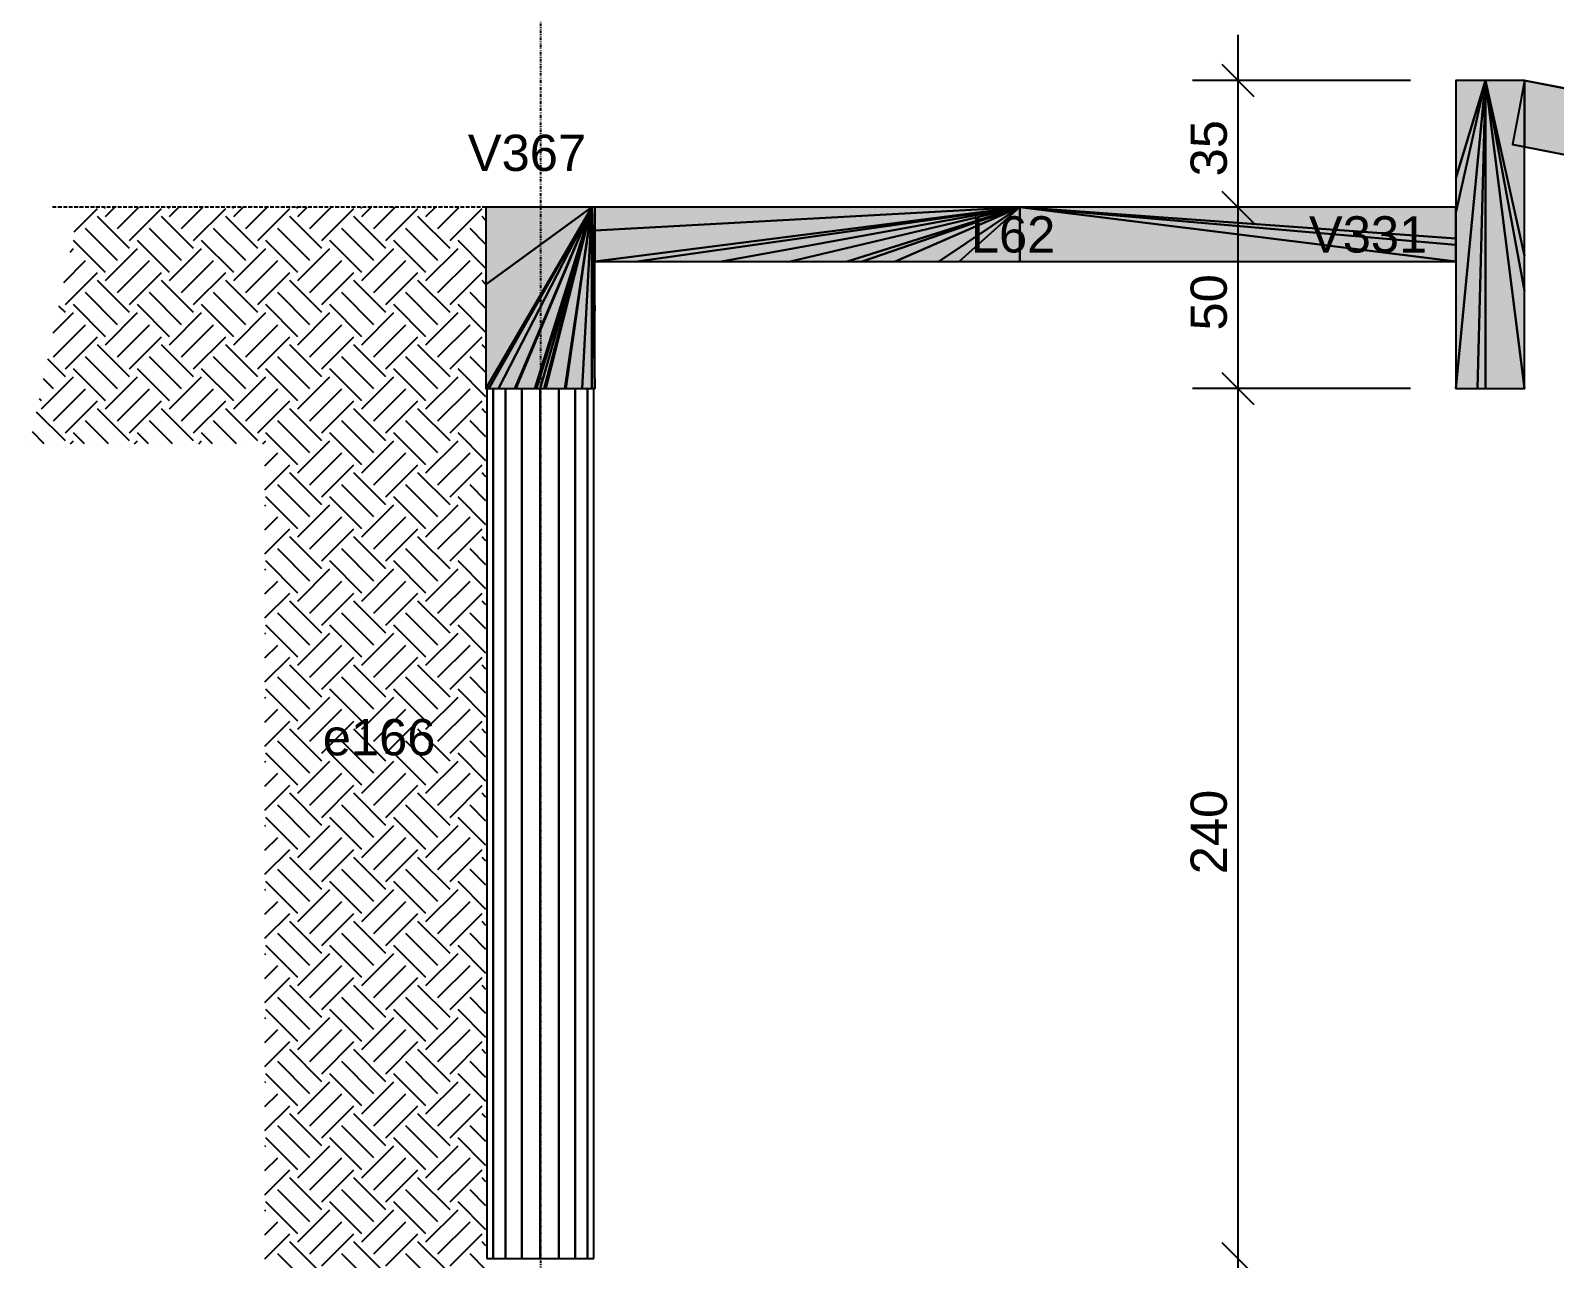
# Model space of a CAD drawing. Extents: x 37185 to 43130, y -8131 to -3926.
# Drawn here: x 40181.2 to 40461.5, y -4668.9 to -4443 of the extents above; entities that cross this region are included whole.
import ezdxf

# ---------------------------------------------------------------- set-up
doc = ezdxf.new("R2010")
doc.units = 0
doc.header["$MEASUREMENT"] = 0
doc.linetypes.add('ESTILO_TQS_0001', pattern=[1, 0.7, -0.3])
doc.linetypes.add('ESTILO_TQS_0004', pattern=[1.12, 0.5, -0.2, 0.01, -0.2, 0.01, -0.2])
for name, color, linetype in [('36', 253, 'CONTINUOUS'), ('47', 15, 'CONTINUOUS'), ('48', 4, 'CONTINUOUS'), ('52', 3, 'CONTINUOUS'), ('68', 4, 'CONTINUOUS'), ('70', 160, 'CONTINUOUS'), ('74', 2, 'CONTINUOUS'), ('75', 9, 'CONTINUOUS'), ('96', 252, 'CONTINUOUS')]:
    doc.layers.add(name, color=color, linetype=linetype)
doc.styles.add('TQS_ARIAL', font='arial.ttf')

msp = doc.modelspace()

# ---------------------------------------------------------------- linework, layer by layer
at = {"layer": '36', "linetype": 'Continuous'}
for p, q in [((41562.65, -4668.87), (40455.98, -4452.21)), ((41560.34, -4680.65), (40453.68, -4463.98))]:
    msp.add_line(p, q, dxfattribs=at)
at = {"layer": '47', "linetype": 'Continuous'}
for p, q in [((40189.29, -4480.05), (40193.56, -4475.78)), ((40199.45, -4483.15), (40193.56, -4477.26)), ((40195.03, -4475.78), (40194.79, -4475.54)), ((40195.03, -4477.26), (40196.75, -4475.54)), ((40197.24, -4479.47), (40201.17, -4475.54)), ((40199.45, -4481.68), (40205.34, -4475.78)), ((40211.24, -4483.15), (40205.34, -4477.26)), ((40206.82, -4475.78), (40206.57, -4475.54)), ((40206.82, -4477.26), (40208.54, -4475.54)), ((40209.03, -4479.47), (40212.95, -4475.54)), ((40211.24, -4481.68), (40217.13, -4475.78)), ((40223.02, -4483.15), (40217.13, -4477.26)), ((40218.6, -4475.78), (40218.36, -4475.54)), ((40218.6, -4477.26), (40220.32, -4475.54)), ((40220.81, -4479.47), (40224.74, -4475.54)), ((40223.02, -4481.68), (40228.91, -4475.78)), ((40234.81, -4483.15), (40228.91, -4477.26)), ((40230.39, -4475.78), (40230.14, -4475.54)), ((40230.39, -4477.26), (40232.11, -4475.54)), ((40232.6, -4479.47), (40236.52, -4475.54)), ((40234.81, -4481.68), (40240.7, -4475.78)), ((40246.59, -4483.15), (40240.7, -4477.26)), ((40242.17, -4475.78), (40241.93, -4475.54)), ((40242.17, -4477.26), (40243.89, -4475.54)), ((40244.38, -4479.47), (40248.31, -4475.54)), ((40246.59, -4481.68), (40252.48, -4475.78)), ((40258.38, -4483.15), (40252.48, -4477.26)), ((40253.96, -4475.78), (40253.71, -4475.54)), ((40253.96, -4477.26), (40255.68, -4475.54)), ((40256.17, -4479.47), (40260.09, -4475.54)), ((40258.38, -4481.68), (40264.27, -4475.78)), ((40264.98, -4477.97), (40264.27, -4477.26)), ((40197.24, -4485.36), (40191.35, -4479.47)), ((40209.03, -4485.36), (40203.13, -4479.47)), ((40220.81, -4485.36), (40214.92, -4479.47)), ((40232.6, -4485.36), (40226.7, -4479.47)), ((40244.38, -4485.36), (40238.49, -4479.47)), ((40256.17, -4485.36), (40250.27, -4479.47)), ((40264.98, -4482.39), (40262.06, -4479.47)), ((40188.51, -4483.78), (40189.14, -4483.15)), ((40195.03, -4487.57), (40189.14, -4481.68)), ((40195.03, -4489.04), (40200.92, -4483.15)), ((40206.82, -4487.57), (40200.92, -4481.68)), ((40206.82, -4489.04), (40212.71, -4483.15)), ((40218.6, -4487.57), (40212.71, -4481.68)), ((40218.6, -4489.04), (40224.49, -4483.15)), ((40230.39, -4487.57), (40224.49, -4481.68)), ((40230.39, -4489.04), (40236.28, -4483.15)), ((40242.17, -4487.57), (40236.28, -4481.68)), ((40242.17, -4489.04), (40248.06, -4483.15)), ((40253.96, -4487.57), (40248.06, -4481.68)), ((40253.96, -4489.04), (40259.85, -4483.15)), ((40264.98, -4486.81), (40259.85, -4481.68)), ((40187.35, -4489.36), (40191.35, -4485.36)), ((40197.24, -4491.25), (40203.13, -4485.36)), ((40209.03, -4491.25), (40214.92, -4485.36)), ((40220.81, -4491.25), (40226.7, -4485.36)), ((40232.6, -4491.25), (40238.49, -4485.36)), ((40244.38, -4491.25), (40250.27, -4485.36)), ((40256.17, -4491.25), (40262.06, -4485.36)), ((40187.67, -4493.46), (40193.56, -4487.57)), ((40199.45, -4494.93), (40193.56, -4489.04)), ((40199.45, -4493.46), (40205.34, -4487.57)), ((40211.24, -4494.93), (40205.34, -4489.04)), ((40211.24, -4493.46), (40217.13, -4487.57)), ((40223.02, -4494.93), (40217.13, -4489.04)), ((40223.02, -4493.46), (40228.91, -4487.57)), ((40234.81, -4494.93), (40228.91, -4489.04)), ((40234.81, -4493.46), (40240.7, -4487.57)), ((40246.59, -4494.93), (40240.7, -4489.04)), ((40246.59, -4493.46), (40252.48, -4487.57)), ((40258.38, -4494.93), (40252.48, -4489.04)), ((40258.38, -4493.46), (40264.27, -4487.57)), ((40264.98, -4489.76), (40264.27, -4489.04)), ((40197.24, -4497.14), (40191.35, -4491.25)), ((40209.03, -4497.14), (40203.13, -4491.25)), ((40220.81, -4497.14), (40214.92, -4491.25)), ((40232.6, -4497.14), (40226.7, -4491.25)), ((40244.38, -4497.14), (40238.49, -4491.25)), ((40256.17, -4497.14), (40250.27, -4491.25)), ((40264.98, -4494.18), (40262.06, -4491.25)), ((40185.4, -4498.67), (40189.14, -4494.93)), ((40186.18, -4494.95), (40186.18, -4494.95)), ((40187.67, -4494.93), (40186.44, -4493.71)), ((40195.03, -4499.35), (40189.14, -4493.46)), ((40195.03, -4500.83), (40200.92, -4494.93)), ((40206.82, -4499.35), (40200.92, -4493.46)), ((40206.82, -4500.83), (40212.71, -4494.93)), ((40218.6, -4499.35), (40212.71, -4493.46)), ((40218.6, -4500.83), (40224.49, -4494.93)), ((40230.39, -4499.35), (40224.49, -4493.46)), ((40230.39, -4500.83), (40236.28, -4494.93)), ((40242.17, -4499.35), (40236.28, -4493.46)), ((40242.17, -4500.83), (40248.06, -4494.93)), ((40253.96, -4499.35), (40248.06, -4493.46)), ((40253.96, -4500.83), (40259.85, -4494.93)), ((40264.98, -4498.59), (40259.85, -4493.46)), ((40185.46, -4503.04), (40191.35, -4497.14)), ((40197.24, -4503.04), (40203.13, -4497.14)), ((40209.03, -4503.04), (40214.92, -4497.14)), ((40220.81, -4503.04), (40226.7, -4497.14)), ((40232.6, -4503.04), (40238.49, -4497.14)), ((40244.38, -4503.04), (40250.27, -4497.14)), ((40256.17, -4503.04), (40262.06, -4497.14)), ((40187.67, -4505.25), (40193.56, -4499.35)), ((40199.45, -4505.25), (40205.34, -4499.35)), ((40211.24, -4505.25), (40217.13, -4499.35)), ((40223.02, -4505.25), (40228.91, -4499.35)), ((40234.81, -4505.25), (40240.7, -4499.35)), ((40246.59, -4505.25), (40252.48, -4499.35)), ((40258.38, -4505.25), (40264.27, -4499.35)), ((40197.24, -4508.93), (40191.35, -4503.04)), ((40199.45, -4506.72), (40193.56, -4500.83)), ((40209.03, -4508.93), (40203.13, -4503.04)), ((40211.24, -4506.72), (40205.34, -4500.83)), ((40220.81, -4508.93), (40214.92, -4503.04)), ((40223.02, -4506.72), (40217.13, -4500.83)), ((40232.6, -4508.93), (40226.7, -4503.04)), ((40234.81, -4506.72), (40228.91, -4500.83)), ((40244.38, -4508.93), (40238.49, -4503.04)), ((40246.59, -4506.72), (40240.7, -4500.83)), ((40256.17, -4508.93), (40250.27, -4503.04)), ((40258.38, -4506.72), (40252.48, -4500.83)), ((40264.98, -4505.96), (40262.06, -4503.04)), ((40264.98, -4501.54), (40264.27, -4500.83)), ((40184.24, -4504.26), (40184.24, -4504.26)), ((40187.67, -4506.72), (40184.4, -4503.46)), ((40195.03, -4511.14), (40189.14, -4505.25)), ((40206.82, -4511.14), (40200.92, -4505.25)), ((40218.6, -4511.14), (40212.71, -4505.25)), ((40230.39, -4511.14), (40224.49, -4505.25)), ((40242.17, -4511.14), (40236.28, -4505.25)), ((40253.96, -4511.14), (40248.06, -4505.25)), ((40264.98, -4510.38), (40259.85, -4505.25)), ((40183.25, -4512.61), (40189.14, -4506.72)), ((40185.46, -4508.93), (40183.64, -4507.11)), ((40185.46, -4514.82), (40191.35, -4508.93)), ((40195.03, -4512.61), (40200.92, -4506.72)), ((40197.24, -4514.82), (40203.13, -4508.93)), ((40206.82, -4512.61), (40212.71, -4506.72)), ((40209.03, -4514.82), (40214.92, -4508.93)), ((40218.6, -4512.61), (40224.49, -4506.72)), ((40220.81, -4514.82), (40226.7, -4508.93)), ((40230.39, -4512.61), (40236.28, -4506.72)), ((40232.6, -4514.82), (40238.49, -4508.93)), ((40242.17, -4512.61), (40248.06, -4506.72)), ((40244.38, -4514.82), (40250.27, -4508.93)), ((40253.96, -4512.61), (40259.85, -4506.72)), ((40256.17, -4514.82), (40262.06, -4508.93)), ((40183.25, -4511.14), (40182.88, -4510.77)), ((40183.07, -4509.84), (40183.07, -4509.84)), ((40187.67, -4517.03), (40193.56, -4511.14)), ((40199.45, -4517.03), (40205.34, -4511.14)), ((40211.24, -4517.03), (40217.13, -4511.14)), ((40223.02, -4517.03), (40228.91, -4511.14)), ((40234.81, -4517.03), (40240.7, -4511.14)), ((40246.59, -4517.03), (40252.48, -4511.14)), ((40258.38, -4517.03), (40264.27, -4511.14)), ((40182.29, -4513.56), (40182.29, -4513.56)), ((40187.67, -4518.5), (40182.37, -4513.21)), ((40199.45, -4518.5), (40193.56, -4512.61)), ((40211.24, -4518.5), (40205.34, -4512.61)), ((40223.02, -4518.5), (40217.13, -4512.61)), ((40234.81, -4518.5), (40228.91, -4512.61)), ((40246.59, -4518.5), (40240.7, -4512.61)), ((40258.38, -4518.5), (40252.48, -4512.61)), ((40264.98, -4513.33), (40264.27, -4512.61)), ((40183.78, -4519.04), (40181.61, -4516.86)), ((40191.15, -4519.04), (40189.14, -4517.03)), ((40195.57, -4519.04), (40191.35, -4514.82)), ((40202.93, -4519.04), (40200.92, -4517.03)), ((40207.35, -4519.04), (40203.13, -4514.82)), ((40214.72, -4519.04), (40212.71, -4517.03)), ((40219.14, -4519.04), (40214.92, -4514.82)), ((40230.39, -4522.92), (40224.49, -4517.03)), ((40232.6, -4520.71), (40226.7, -4514.82)), ((40242.17, -4522.92), (40236.28, -4517.03)), ((40244.38, -4520.71), (40238.49, -4514.82)), ((40253.96, -4522.92), (40248.06, -4517.03)), ((40256.17, -4520.71), (40250.27, -4514.82)), ((40264.98, -4522.16), (40259.85, -4517.03)), ((40264.98, -4517.75), (40262.06, -4514.82)), ((40181.24, -4519.04), (40181.24, -4519.04)), ((40185.66, -4519.04), (40185.66, -4519.04)), ((40188.2, -4519.04), (40188.2, -4519.04)), ((40188.6, -4519.04), (40189.14, -4518.5)), ((40193.02, -4519.04), (40193.02, -4519.04)), ((40197.44, -4519.04), (40197.44, -4519.04)), ((40199.99, -4519.04), (40199.99, -4519.04)), ((40200.39, -4519.04), (40200.92, -4518.5)), ((40204.81, -4519.04), (40204.81, -4519.04)), ((40209.23, -4519.04), (40209.23, -4519.04)), ((40211.77, -4519.04), (40211.77, -4519.04)), ((40212.17, -4519.04), (40212.71, -4518.5)), ((40216.59, -4519.04), (40216.59, -4519.04)), ((40221.01, -4519.04), (40221.01, -4519.04)), ((40223.56, -4519.04), (40223.56, -4519.04)), ((40223.96, -4519.04), (40224.49, -4518.5)), ((40230.39, -4524.4), (40236.28, -4518.5)), ((40242.17, -4524.4), (40248.06, -4518.5)), ((40253.96, -4524.4), (40259.85, -4518.5)), ((40224.34, -4523.08), (40226.7, -4520.71)), ((40224.34, -4527.5), (40228.91, -4522.92)), ((40232.6, -4526.61), (40238.49, -4520.71)), ((40234.81, -4528.82), (40240.7, -4522.92)), ((40244.38, -4526.61), (40250.27, -4520.71)), ((40246.59, -4528.82), (40252.48, -4522.92)), ((40256.17, -4526.61), (40262.06, -4520.71)), ((40258.38, -4528.82), (40264.27, -4522.92)), ((40234.81, -4530.29), (40228.91, -4524.4)), ((40246.59, -4530.29), (40240.7, -4524.4)), ((40258.38, -4530.29), (40252.48, -4524.4)), ((40264.98, -4525.11), (40264.27, -4524.4)), ((40232.6, -4532.5), (40226.7, -4526.61)), ((40244.38, -4532.5), (40238.49, -4526.61)), ((40256.17, -4532.5), (40250.27, -4526.61)), ((40264.98, -4529.53), (40262.06, -4526.61)), ((40224.34, -4530.44), (40224.49, -4530.29)), ((40230.39, -4534.71), (40224.49, -4528.82)), ((40230.39, -4536.18), (40236.28, -4530.29)), ((40242.17, -4534.71), (40236.28, -4528.82)), ((40242.17, -4536.18), (40248.06, -4530.29)), ((40253.96, -4534.71), (40248.06, -4528.82)), ((40253.96, -4536.18), (40259.85, -4530.29)), ((40264.98, -4533.95), (40259.85, -4528.82)), ((40224.34, -4534.86), (40226.7, -4532.5)), ((40232.6, -4538.39), (40238.49, -4532.5)), ((40244.38, -4538.39), (40250.27, -4532.5)), ((40256.17, -4538.39), (40262.06, -4532.5)), ((40224.34, -4539.28), (40228.91, -4534.71)), ((40234.81, -4542.07), (40228.91, -4536.18)), ((40234.81, -4540.6), (40240.7, -4534.71)), ((40246.59, -4542.07), (40240.7, -4536.18)), ((40246.59, -4540.6), (40252.48, -4534.71)), ((40258.38, -4542.07), (40252.48, -4536.18)), ((40258.38, -4540.6), (40264.27, -4534.71)), ((40264.98, -4536.9), (40264.27, -4536.18)), ((40232.6, -4544.28), (40226.7, -4538.39)), ((40244.38, -4544.28), (40238.49, -4538.39)), ((40256.17, -4544.28), (40250.27, -4538.39)), ((40264.98, -4541.32), (40262.06, -4538.39)), ((40224.34, -4542.23), (40224.49, -4542.07)), ((40230.39, -4546.49), (40224.49, -4540.6)), ((40230.39, -4547.97), (40236.28, -4542.07)), ((40242.17, -4546.49), (40236.28, -4540.6)), ((40242.17, -4547.97), (40248.06, -4542.07)), ((40253.96, -4546.49), (40248.06, -4540.6)), ((40253.96, -4547.97), (40259.85, -4542.07)), ((40264.98, -4545.74), (40259.85, -4540.6)), ((40224.34, -4546.65), (40226.7, -4544.28)), ((40232.6, -4550.18), (40238.49, -4544.28)), ((40244.38, -4550.18), (40250.27, -4544.28)), ((40256.17, -4550.18), (40262.06, -4544.28)), ((40224.34, -4551.07), (40228.91, -4546.49)), ((40234.81, -4553.86), (40228.91, -4547.97)), ((40234.81, -4552.39), (40240.7, -4546.49)), ((40246.59, -4553.86), (40240.7, -4547.97)), ((40246.59, -4552.39), (40252.48, -4546.49)), ((40258.38, -4553.86), (40252.48, -4547.97)), ((40258.38, -4552.39), (40264.27, -4546.49)), ((40264.98, -4548.68), (40264.27, -4547.97)), ((40232.6, -4556.07), (40226.7, -4550.18)), ((40244.38, -4556.07), (40238.49, -4550.18)), ((40256.17, -4556.07), (40250.27, -4550.18)), ((40264.98, -4553.1), (40262.06, -4550.18)), ((40230.39, -4558.28), (40224.49, -4552.39)), ((40242.17, -4558.28), (40236.28, -4552.39)), ((40253.96, -4558.28), (40248.06, -4552.39)), ((40264.98, -4557.52), (40259.85, -4552.39)), ((40224.34, -4554.01), (40224.49, -4553.86)), ((40224.34, -4558.43), (40226.7, -4556.07)), ((40230.39, -4559.75), (40236.28, -4553.86)), ((40232.6, -4561.96), (40238.49, -4556.07)), ((40242.17, -4559.75), (40248.06, -4553.86)), ((40244.38, -4561.96), (40250.27, -4556.07)), ((40253.96, -4559.75), (40259.85, -4553.86)), ((40256.17, -4561.96), (40262.06, -4556.07)), ((40224.34, -4562.85), (40228.91, -4558.28)), ((40234.81, -4564.17), (40240.7, -4558.28)), ((40246.59, -4564.17), (40252.48, -4558.28)), ((40258.38, -4564.17), (40264.27, -4558.28)), ((40232.6, -4567.85), (40226.7, -4561.96)), ((40234.81, -4565.64), (40228.91, -4559.75)), ((40244.38, -4567.85), (40238.49, -4561.96)), ((40246.59, -4565.64), (40240.7, -4559.75)), ((40256.17, -4567.85), (40250.27, -4561.96)), ((40258.38, -4565.64), (40252.48, -4559.75)), ((40264.98, -4564.89), (40262.06, -4561.96)), ((40264.98, -4560.47), (40264.27, -4559.75)), ((40230.39, -4570.06), (40224.49, -4564.17)), ((40242.17, -4570.06), (40236.28, -4564.17)), ((40253.96, -4570.06), (40248.06, -4564.17)), ((40264.98, -4569.31), (40259.85, -4564.17)), ((40224.34, -4565.8), (40224.49, -4565.64)), ((40224.34, -4570.22), (40226.7, -4567.85)), ((40230.39, -4571.54), (40236.28, -4565.64)), ((40232.6, -4573.75), (40238.49, -4567.85)), ((40242.17, -4571.54), (40248.06, -4565.64)), ((40244.38, -4573.75), (40250.27, -4567.85)), ((40253.96, -4571.54), (40259.85, -4565.64)), ((40256.17, -4573.75), (40262.06, -4567.85)), ((40224.34, -4574.64), (40228.91, -4570.06)), ((40234.81, -4575.96), (40240.7, -4570.06)), ((40246.59, -4575.96), (40252.48, -4570.06)), ((40258.38, -4575.96), (40264.27, -4570.06)), ((40234.81, -4577.43), (40228.91, -4571.54)), ((40246.59, -4577.43), (40240.7, -4571.54)), ((40258.38, -4577.43), (40252.48, -4571.54)), ((40264.98, -4572.25), (40264.27, -4571.54)), ((40230.39, -4581.85), (40224.49, -4575.96)), ((40232.6, -4579.64), (40226.7, -4573.75)), ((40242.17, -4581.85), (40236.28, -4575.96)), ((40244.38, -4579.64), (40238.49, -4573.75)), ((40253.96, -4581.85), (40248.06, -4575.96)), ((40256.17, -4579.64), (40250.27, -4573.75)), ((40264.98, -4581.09), (40259.85, -4575.96)), ((40264.98, -4576.67), (40262.06, -4573.75)), ((40224.34, -4577.58), (40224.49, -4577.43)), ((40230.39, -4583.32), (40236.28, -4577.43)), ((40242.17, -4583.32), (40248.06, -4577.43)), ((40253.96, -4583.32), (40259.85, -4577.43)), ((40224.34, -4582), (40226.7, -4579.64)), ((40224.34, -4586.42), (40228.91, -4581.85)), ((40232.6, -4585.53), (40238.49, -4579.64)), ((40234.81, -4587.74), (40240.7, -4581.85)), ((40244.38, -4585.53), (40250.27, -4579.64)), ((40246.59, -4587.74), (40252.48, -4581.85)), ((40256.17, -4585.53), (40262.06, -4579.64)), ((40258.38, -4587.74), (40264.27, -4581.85)), ((40234.81, -4589.22), (40228.91, -4583.32)), ((40246.59, -4589.22), (40240.7, -4583.32)), ((40258.38, -4589.22), (40252.48, -4583.32)), ((40264.98, -4584.04), (40264.27, -4583.32)), ((40232.6, -4591.42), (40226.7, -4585.53)), ((40244.38, -4591.42), (40238.49, -4585.53)), ((40256.17, -4591.42), (40250.27, -4585.53)), ((40264.98, -4588.46), (40262.06, -4585.53)), ((40224.34, -4589.37), (40224.49, -4589.22)), ((40230.39, -4593.63), (40224.49, -4587.74)), ((40230.39, -4595.11), (40236.28, -4589.22)), ((40242.17, -4593.63), (40236.28, -4587.74)), ((40242.17, -4595.11), (40248.06, -4589.22)), ((40253.96, -4593.63), (40248.06, -4587.74)), ((40253.96, -4595.11), (40259.85, -4589.22)), ((40264.98, -4592.88), (40259.85, -4587.74)), ((40224.34, -4593.79), (40226.7, -4591.42)), ((40232.6, -4597.32), (40238.49, -4591.42)), ((40244.38, -4597.32), (40250.27, -4591.42)), ((40256.17, -4597.32), (40262.06, -4591.42)), ((40224.34, -4598.21), (40228.91, -4593.63)), ((40234.81, -4601), (40228.91, -4595.11)), ((40234.81, -4599.53), (40240.7, -4593.63)), ((40246.59, -4601), (40240.7, -4595.11)), ((40246.59, -4599.53), (40252.48, -4593.63)), ((40258.38, -4601), (40252.48, -4595.11)), ((40258.38, -4599.53), (40264.27, -4593.63)), ((40264.98, -4595.82), (40264.27, -4595.11)), ((40232.6, -4603.21), (40226.7, -4597.32)), ((40244.38, -4603.21), (40238.49, -4597.32)), ((40256.17, -4603.21), (40250.27, -4597.32)), ((40264.98, -4600.24), (40262.06, -4597.32)), ((40224.34, -4601.15), (40224.49, -4601)), ((40230.39, -4605.42), (40224.49, -4599.53)), ((40230.39, -4606.89), (40236.28, -4601)), ((40242.17, -4605.42), (40236.28, -4599.53)), ((40242.17, -4606.89), (40248.06, -4601)), ((40253.96, -4605.42), (40248.06, -4599.53)), ((40253.96, -4606.89), (40259.85, -4601)), ((40264.98, -4604.66), (40259.85, -4599.53)), ((40224.34, -4605.57), (40226.7, -4603.21)), ((40232.6, -4609.1), (40238.49, -4603.21)), ((40244.38, -4609.1), (40250.27, -4603.21)), ((40256.17, -4609.1), (40262.06, -4603.21)), ((40224.34, -4609.99), (40228.91, -4605.42)), ((40234.81, -4612.79), (40228.91, -4606.89)), ((40234.81, -4611.31), (40240.7, -4605.42)), ((40246.59, -4612.79), (40240.7, -4606.89)), ((40246.59, -4611.31), (40252.48, -4605.42)), ((40258.38, -4612.79), (40252.48, -4606.89)), ((40258.38, -4611.31), (40264.27, -4605.42)), ((40264.98, -4607.61), (40264.27, -4606.89)), ((40232.6, -4615), (40226.7, -4609.1)), ((40244.38, -4615), (40238.49, -4609.1)), ((40256.17, -4615), (40250.27, -4609.1)), ((40264.98, -4612.03), (40262.06, -4609.1)), ((40230.39, -4617.2), (40224.49, -4611.31)), ((40242.17, -4617.2), (40236.28, -4611.31)), ((40253.96, -4617.2), (40248.06, -4611.31)), ((40264.98, -4616.45), (40259.85, -4611.31)), ((40224.34, -4612.94), (40224.49, -4612.79)), ((40224.34, -4617.36), (40226.7, -4615)), ((40230.39, -4618.68), (40236.28, -4612.79)), ((40232.6, -4620.89), (40238.49, -4615)), ((40242.17, -4618.68), (40248.06, -4612.79)), ((40244.38, -4620.89), (40250.27, -4615)), ((40253.96, -4618.68), (40259.85, -4612.79)), ((40256.17, -4620.89), (40262.06, -4615)), ((40224.34, -4621.78), (40228.91, -4617.2)), ((40234.81, -4623.1), (40240.7, -4617.2)), ((40246.59, -4623.1), (40252.48, -4617.2)), ((40258.38, -4623.1), (40264.27, -4617.2)), ((40232.6, -4626.78), (40226.7, -4620.89)), ((40234.81, -4624.57), (40228.91, -4618.68)), ((40244.38, -4626.78), (40238.49, -4620.89)), ((40246.59, -4624.57), (40240.7, -4618.68)), ((40256.17, -4626.78), (40250.27, -4620.89)), ((40258.38, -4624.57), (40252.48, -4618.68)), ((40264.98, -4623.81), (40262.06, -4620.89)), ((40264.98, -4619.39), (40264.27, -4618.68)), ((40230.39, -4628.99), (40224.49, -4623.1)), ((40242.17, -4628.99), (40236.28, -4623.1)), ((40253.96, -4628.99), (40248.06, -4623.1)), ((40264.98, -4628.23), (40259.85, -4623.1)), ((40224.34, -4624.72), (40224.49, -4624.57)), ((40230.39, -4630.46), (40236.28, -4624.57)), ((40242.17, -4630.46), (40248.06, -4624.57)), ((40253.96, -4630.46), (40259.85, -4624.57)), ((40224.34, -4629.14), (40226.7, -4626.78)), ((40224.34, -4633.56), (40228.91, -4628.99)), ((40232.6, -4632.67), (40238.49, -4626.78)), ((40234.81, -4634.88), (40240.7, -4628.99)), ((40244.38, -4632.67), (40250.27, -4626.78)), ((40246.59, -4634.88), (40252.48, -4628.99)), ((40256.17, -4632.67), (40262.06, -4626.78)), ((40258.38, -4634.88), (40264.27, -4628.99)), ((40234.81, -4636.36), (40228.91, -4630.46)), ((40246.59, -4636.36), (40240.7, -4630.46)), ((40258.38, -4636.36), (40252.48, -4630.46)), ((40264.98, -4631.18), (40264.27, -4630.46)), ((40230.39, -4640.77), (40224.49, -4634.88)), ((40232.6, -4638.57), (40226.7, -4632.67)), ((40242.17, -4640.77), (40236.28, -4634.88)), ((40244.38, -4638.57), (40238.49, -4632.67)), ((40253.96, -4640.77), (40248.06, -4634.88)), ((40256.17, -4638.57), (40250.27, -4632.67)), ((40264.98, -4640.02), (40259.85, -4634.88)), ((40264.98, -4635.6), (40262.06, -4632.67)), ((40224.34, -4636.51), (40224.49, -4636.36)), ((40230.39, -4642.25), (40236.28, -4636.36)), ((40242.17, -4642.25), (40248.06, -4636.36)), ((40253.96, -4642.25), (40259.85, -4636.36)), ((40224.34, -4640.93), (40226.7, -4638.57)), ((40232.6, -4644.46), (40238.49, -4638.57)), ((40244.38, -4644.46), (40250.27, -4638.57)), ((40256.17, -4644.46), (40262.06, -4638.57)), ((40224.34, -4645.35), (40228.91, -4640.77)), ((40234.81, -4648.14), (40228.91, -4642.25)), ((40234.81, -4646.67), (40240.7, -4640.77)), ((40246.59, -4648.14), (40240.7, -4642.25)), ((40246.59, -4646.67), (40252.48, -4640.77)), ((40258.38, -4648.14), (40252.48, -4642.25)), ((40258.38, -4646.67), (40264.27, -4640.77)), ((40264.98, -4642.96), (40264.27, -4642.25)), ((40232.6, -4650.35), (40226.7, -4644.46)), ((40244.38, -4650.35), (40238.49, -4644.46)), ((40256.17, -4650.35), (40250.27, -4644.46)), ((40264.98, -4647.38), (40262.06, -4644.46)), ((40224.34, -4648.29), (40224.49, -4648.14)), ((40230.39, -4652.56), (40224.49, -4646.67)), ((40230.39, -4654.03), (40236.28, -4648.14)), ((40242.17, -4652.56), (40236.28, -4646.67)), ((40242.17, -4654.03), (40248.06, -4648.14)), ((40253.96, -4652.56), (40248.06, -4646.67)), ((40253.96, -4654.03), (40259.85, -4648.14)), ((40264.98, -4651.8), (40259.85, -4646.67)), ((40224.34, -4652.71), (40226.7, -4650.35)), ((40232.6, -4656.24), (40238.49, -4650.35)), ((40244.38, -4656.24), (40250.27, -4650.35)), ((40256.17, -4656.24), (40262.06, -4650.35)), ((40224.34, -4657.13), (40228.91, -4652.56)), ((40234.81, -4659.93), (40228.91, -4654.03)), ((40234.81, -4658.45), (40240.7, -4652.56)), ((40246.59, -4659.93), (40240.7, -4654.03)), ((40246.59, -4658.45), (40252.48, -4652.56)), ((40258.38, -4659.93), (40252.48, -4654.03)), ((40258.38, -4658.45), (40264.27, -4652.56)), ((40264.98, -4654.75), (40264.27, -4654.03)), ((40232.6, -4662.14), (40226.7, -4656.24)), ((40244.38, -4662.14), (40238.49, -4656.24)), ((40256.17, -4662.14), (40250.27, -4656.24)), ((40264.98, -4659.17), (40262.06, -4656.24)), ((40224.34, -4660.08), (40224.49, -4659.93)), ((40230.39, -4664.35), (40224.49, -4658.45)), ((40230.39, -4665.82), (40236.28, -4659.93)), ((40242.17, -4664.35), (40236.28, -4658.45)), ((40242.17, -4665.82), (40248.06, -4659.93)), ((40253.96, -4664.35), (40248.06, -4658.45)), ((40253.96, -4665.82), (40259.85, -4659.93)), ((40264.98, -4663.59), (40259.85, -4658.45)), ((40224.34, -4664.5), (40226.7, -4662.14)), ((40232.6, -4668.03), (40238.49, -4662.14)), ((40244.38, -4668.03), (40250.27, -4662.14)), ((40256.17, -4668.03), (40262.06, -4662.14)), ((40224.34, -4668.92), (40228.91, -4664.35)), ((40234.81, -4671.71), (40228.91, -4665.82)), ((40234.81, -4670.24), (40240.7, -4664.35)), ((40246.59, -4671.71), (40240.7, -4665.82)), ((40246.59, -4670.24), (40252.48, -4664.35)), ((40258.38, -4671.71), (40252.48, -4665.82)), ((40258.38, -4670.24), (40264.27, -4664.35)), ((40264.98, -4666.53), (40264.27, -4665.82)), ((40232.6, -4673.92), (40226.7, -4668.03)), ((40244.38, -4673.92), (40238.49, -4668.03)), ((40256.17, -4673.92), (40250.27, -4668.03)), ((40264.98, -4670.95), (40262.06, -4668.03))]:
    msp.add_line(p, q, dxfattribs=at)
at = {"layer": '48', "linetype": 'Continuous'}
for p, q in [((40283.64, -4477.49), (40283.64, -4477.15)), ((40283.64, -4477.15), (40283.64, -4477.49)), ((40265.14, -4508.87), (40265.14, -4668.87)), ((40266.32, -4668.87), (40266.32, -4508.87)), ((40266.32, -4508.87), (40266.32, -4668.87)), ((40268.56, -4668.87), (40268.56, -4508.87)), ((40268.56, -4508.87), (40268.56, -4668.87)), ((40271.56, -4668.87), (40271.56, -4508.87)), ((40271.56, -4508.87), (40271.56, -4668.87)), ((40274.98, -4668.87), (40274.98, -4508.87)), ((40274.98, -4508.87), (40274.98, -4668.87)), ((40278.4, -4668.87), (40278.4, -4508.87)), ((40278.4, -4508.87), (40278.4, -4668.87)), ((40281.41, -4668.87), (40281.41, -4508.87)), ((40281.41, -4508.87), (40281.41, -4668.87)), ((40283.64, -4668.87), (40283.64, -4508.87)), ((40283.64, -4508.87), (40283.64, -4668.87)), ((40284.83, -4668.87), (40284.83, -4508.87)), ((40265.14, -4668.87), (40266.32, -4668.87)), ((40266.32, -4668.87), (40268.56, -4668.87)), ((40268.56, -4668.87), (40271.56, -4668.87)), ((40271.56, -4668.87), (40274.98, -4668.87)), ((40274.98, -4668.87), (40278.4, -4668.87)), ((40278.4, -4668.87), (40281.41, -4668.87)), ((40281.41, -4668.87), (40283.64, -4668.87)), ((40283.64, -4668.87), (40284.83, -4668.87))]:
    msp.add_line(p, q, dxfattribs=at)
msp.add_lwpolyline([(40455.98, -4452.21), (41562.65, -4668.87), (41595.98, -4668.87)], dxfattribs=at)
at = {"layer": '52', "linetype": 'Continuous'}
for points in [[(40455.98, -4452.21), (40448.77, -4452.21), (40443.32, -4452.21)], [(40443.32, -4452.21), (40443.32, -4470.17), (40443.32, -4475.54)], [(40455.98, -4452.21), (40455.27, -4455.94), (40455.02, -4457.28), (40453.74, -4463.99)], [(40455.98, -4508.87), (40455.98, -4490.91), (40455.98, -4484.49), (40455.98, -4464.42), (40455.98, -4457.55), (40455.98, -4456.16), (40455.98, -4452.21)], [(40453.74, -4463.99), (40455.98, -4464.42)], [(40443.32, -4475.54), (40363.13, -4475.54), (40284.98, -4475.54), (40284.83, -4475.54), (40284.47, -4475.54), (40284.22, -4475.54), (40283.64, -4475.54), (40282.05, -4475.54), (40281.41, -4475.54), (40280.75, -4475.54), (40278.81, -4475.54), (40278.4, -4475.54), (40274.98, -4475.54), (40271.56, -4475.54), (40271.16, -4475.54), (40269.22, -4475.54), (40268.56, -4475.54), (40267.91, -4475.54), (40266.32, -4475.54), (40265.74, -4475.54), (40265.14, -4475.54), (40264.98, -4475.54)], [(40264.98, -4475.54), (40264.98, -4489.78), (40264.98, -4508.87)], [(40284.98, -4508.87), (40284.98, -4494.63), (40284.98, -4485.54)], [(40284.98, -4485.54), (40292.77, -4485.54), (40308.31, -4485.54), (40320.94, -4485.54), (40331.4, -4485.54), (40334.19, -4485.54), (40340.22, -4485.54), (40348.27, -4485.54), (40351.98, -4485.54), (40363.13, -4485.54), (40443.32, -4485.54)], [(40443.32, -4485.54), (40443.32, -4508.87)], [(40264.98, -4508.87), (40265.14, -4508.87), (40265.34, -4508.87), (40265.49, -4508.87), (40265.74, -4508.87), (40266.32, -4508.87), (40266.71, -4508.87), (40267.27, -4508.87), (40267.32, -4508.87), (40267.91, -4508.87), (40268.56, -4508.87), (40269.07, -4508.87), (40269.22, -4508.87), (40270.3, -4508.87), (40270.48, -4508.87), (40271.16, -4508.87), (40271.56, -4508.87), (40272.15, -4508.87), (40273.96, -4508.87), (40274.27, -4508.87), (40274.98, -4508.87), (40275.57, -4508.87), (40275.7, -4508.87), (40276.01, -4508.87), (40278.4, -4508.87), (40278.81, -4508.87), (40278.92, -4508.87), (40279.49, -4508.87), (40279.67, -4508.87), (40280.75, -4508.87), (40281.41, -4508.87), (40281.8, -4508.87), (40282.05, -4508.87), (40282.65, -4508.87), (40282.7, -4508.87), (40283.64, -4508.87), (40283.85, -4508.87), (40284.22, -4508.87), (40284.47, -4508.87), (40284.83, -4508.87), (40284.98, -4508.87)], [(40443.32, -4508.87), (40447.33, -4508.87), (40448.77, -4508.87), (40455.98, -4508.87)]]:
    msp.add_lwpolyline(points, dxfattribs=at)
at = {"layer": '68', "linetype": 'ESTILO_TQS_0001'}
msp.add_line((40264.98, -4475.54), (40185.11, -4475.54), dxfattribs=at)
at = {"layer": '70', "linetype": 'ESTILO_TQS_0004'}
msp.add_line((40274.99, -4323.44), (40274.99, -5192.87), dxfattribs=at)
at = {"layer": '75', "linetype": 'Continuous'}
for p, q in [((40403.22, -4443.87), (40403.22, -4483.87)), ((40400.28, -4449.26), (40406.17, -4455.15)), ((40434.98, -4452.21), (40394.89, -4452.21)), ((40443.32, -4452.21), (40443.32, -4452.21)), ((40403.22, -4467.21), (40403.22, -4517.21)), ((40400.28, -4472.59), (40406.17, -4478.48)), ((40400.28, -4472.59), (40406.17, -4478.48)), ((40411.15, -4475.54), (40394.89, -4475.54)), ((40411.15, -4475.54), (40394.89, -4475.54)), ((40419.48, -4475.54), (40419.48, -4475.54)), ((40419.48, -4475.54), (40419.48, -4475.54)), ((40403.22, -4500.54), (40403.22, -4677.21)), ((40400.28, -4505.93), (40406.17, -4511.82)), ((40400.28, -4505.93), (40406.17, -4511.82)), ((40434.98, -4508.87), (40394.89, -4508.87)), ((40434.98, -4508.87), (40394.89, -4508.87)), ((40443.32, -4508.87), (40443.32, -4508.87)), ((40443.32, -4508.87), (40443.32, -4508.87)), ((40403.22, -4660.54), (40403.22, -4685.21)), ((40400.28, -4665.93), (40406.17, -4671.82)), ((40400.28, -4665.93), (40406.17, -4671.82)), ((40403.22, -4668.54), (40403.22, -4869.2))]:
    msp.add_line(p, q, dxfattribs=at)
at = {"layer": '96', "linetype": 'Continuous'}
for points in [[(40448.77, -4452.21), (40443.32, -4452.21), (40443.32, -4470.17), (40448.77, -4452.21)], [(40448.77, -4452.21), (40443.32, -4470.17), (40443.32, -4476.59), (40448.77, -4452.21)], [(40448.77, -4452.21), (40443.32, -4476.59), (40443.32, -4508.87), (40448.77, -4452.21)], [(40448.77, -4452.21), (40443.32, -4508.87), (40447.33, -4508.87), (40448.77, -4452.21)], [(40448.77, -4452.21), (40447.33, -4508.87), (40448.77, -4508.87), (40448.77, -4452.21)], [(40448.77, -4452.21), (40448.77, -4508.87), (40455.98, -4508.87), (40448.77, -4452.21)], [(40448.77, -4452.21), (40455.98, -4508.87), (40455.98, -4490.91), (40448.77, -4452.21)], [(40448.77, -4452.21), (40455.98, -4490.91), (40455.98, -4484.49), (40448.77, -4452.21)], [(40448.77, -4452.21), (40455.98, -4484.49), (40455.98, -4452.21), (40448.77, -4452.21)], [(40455.98, -4452.21), (40455.98, -4464.43), (41560.34, -4680.87), (41597.39, -4680.87), (41597.39, -4668.87), (41562.65, -4668.87), (40455.98, -4452.21)], [(40284.47, -4475.54), (40264.98, -4475.54), (40264.98, -4489.78), (40284.47, -4475.54)], [(40284.47, -4475.54), (40264.98, -4489.78), (40264.98, -4508.87), (40284.47, -4475.54)], [(40284.47, -4475.54), (40264.98, -4508.87), (40265.49, -4508.87), (40284.47, -4475.54)], [(40284.47, -4475.54), (40265.49, -4508.87), (40267.27, -4508.87), (40284.47, -4475.54)], [(40284.47, -4475.54), (40267.27, -4508.87), (40267.32, -4508.87), (40284.47, -4475.54)], [(40284.47, -4475.54), (40267.32, -4508.87), (40270.3, -4508.87), (40284.47, -4475.54)], [(40284.47, -4475.54), (40270.3, -4508.87), (40270.48, -4508.87), (40284.47, -4475.54)], [(40284.47, -4475.54), (40270.48, -4508.87), (40273.96, -4508.87), (40284.47, -4475.54)], [(40284.47, -4475.54), (40273.96, -4508.87), (40274.27, -4508.87), (40284.47, -4475.54)], [(40284.47, -4475.54), (40274.27, -4508.87), (40274.98, -4508.87), (40284.47, -4475.54)], [(40284.47, -4475.54), (40274.98, -4508.87), (40275.7, -4508.87), (40284.47, -4475.54)], [(40284.47, -4475.54), (40275.7, -4508.87), (40276.01, -4508.87), (40284.47, -4475.54)], [(40284.47, -4475.54), (40276.01, -4508.87), (40279.49, -4508.87), (40284.47, -4475.54)], [(40284.47, -4475.54), (40279.49, -4508.87), (40279.67, -4508.87), (40284.47, -4475.54)], [(40284.47, -4475.54), (40279.67, -4508.87), (40282.65, -4508.87), (40284.47, -4475.54)], [(40284.47, -4475.54), (40282.65, -4508.87), (40282.7, -4508.87), (40284.47, -4475.54)], [(40284.47, -4475.54), (40282.7, -4508.87), (40284.47, -4508.87), (40284.47, -4475.54)], [(40284.47, -4475.54), (40284.47, -4508.87), (40284.98, -4508.87), (40284.47, -4475.54)], [(40284.47, -4475.54), (40284.98, -4508.87), (40284.98, -4494.63), (40284.47, -4475.54)], [(40284.47, -4475.54), (40284.98, -4494.63), (40284.98, -4475.54), (40284.47, -4475.54)], [(40363.13, -4475.54), (40284.98, -4475.54), (40284.98, -4479.81), (40363.13, -4475.54)], [(40363.13, -4475.54), (40284.98, -4479.81), (40284.98, -4485.54), (40363.13, -4475.54)], [(40363.13, -4475.54), (40284.98, -4485.54), (40292.77, -4485.54), (40363.13, -4475.54)], [(40363.13, -4475.54), (40292.77, -4485.54), (40308.31, -4485.54), (40363.13, -4475.54)], [(40363.13, -4475.54), (40308.31, -4485.54), (40320.94, -4485.54), (40363.13, -4475.54)], [(40363.13, -4475.54), (40320.94, -4485.54), (40331.4, -4485.54), (40363.13, -4475.54)], [(40363.13, -4475.54), (40331.4, -4485.54), (40334.19, -4485.54), (40363.13, -4475.54)], [(40363.13, -4475.54), (40334.19, -4485.54), (40340.22, -4485.54), (40363.13, -4475.54)], [(40363.13, -4475.54), (40340.22, -4485.54), (40348.27, -4485.54), (40363.13, -4475.54)], [(40363.13, -4475.54), (40348.27, -4485.54), (40351.98, -4485.54), (40363.13, -4475.54)], [(40363.13, -4475.54), (40351.98, -4485.54), (40363.13, -4485.54), (40363.13, -4475.54)], [(40363.13, -4475.54), (40363.13, -4485.54), (40443.32, -4485.54), (40363.13, -4475.54)], [(40363.13, -4475.54), (40443.32, -4485.54), (40443.32, -4482.43), (40363.13, -4475.54)], [(40363.13, -4475.54), (40443.32, -4482.43), (40443.32, -4481.31), (40363.13, -4475.54)], [(40363.13, -4475.54), (40443.32, -4481.31), (40443.32, -4475.54), (40363.13, -4475.54)]]:
    msp.add_lwpolyline(points, dxfattribs=at)
for points in [[(40448.77, -4452.21), (40443.32, -4452.21), (40443.32, -4470.17)], [(40448.77, -4452.21), (40443.32, -4470.17), (40448.77, -4452.21)], [(40448.77, -4452.21), (40443.32, -4470.17), (40443.32, -4476.59)], [(40448.77, -4452.21), (40443.32, -4476.59), (40448.77, -4452.21)], [(40448.77, -4452.21), (40443.32, -4476.59), (40443.32, -4508.87)], [(40448.77, -4452.21), (40443.32, -4508.87), (40448.77, -4452.21)], [(40448.77, -4452.21), (40443.32, -4508.87), (40447.33, -4508.87)], [(40448.77, -4452.21), (40447.33, -4508.87), (40448.77, -4452.21)], [(40448.77, -4452.21), (40447.33, -4508.87), (40448.77, -4508.87)], [(40448.77, -4452.21), (40448.77, -4508.87), (40448.77, -4452.21)], [(40448.77, -4452.21), (40448.77, -4508.87), (40455.98, -4508.87)], [(40448.77, -4452.21), (40455.98, -4508.87), (40448.77, -4452.21)], [(40448.77, -4452.21), (40455.98, -4508.87), (40455.98, -4490.91)], [(40448.77, -4452.21), (40455.98, -4490.91), (40448.77, -4452.21)], [(40448.77, -4452.21), (40455.98, -4490.91), (40455.98, -4484.49)], [(40448.77, -4452.21), (40455.98, -4484.49), (40448.77, -4452.21)], [(40448.77, -4452.21), (40455.98, -4484.49), (40455.98, -4452.21)], [(40448.77, -4452.21), (40455.98, -4452.21), (40448.77, -4452.21)], [(41562.65, -4668.87), (40455.98, -4452.21), (41560.34, -4680.87)], [(41560.34, -4680.87), (40455.98, -4452.21), (40455.98, -4464.43)], [(40284.47, -4475.54), (40264.98, -4475.54), (40264.98, -4489.78)], [(40284.47, -4475.54), (40264.98, -4489.78), (40284.47, -4475.54)], [(40284.47, -4475.54), (40264.98, -4489.78), (40264.98, -4508.87)], [(40284.47, -4475.54), (40264.98, -4508.87), (40284.47, -4475.54)], [(40284.47, -4475.54), (40264.98, -4508.87), (40265.49, -4508.87)], [(40284.47, -4475.54), (40265.49, -4508.87), (40284.47, -4475.54)], [(40284.47, -4475.54), (40265.49, -4508.87), (40267.27, -4508.87)], [(40284.47, -4475.54), (40267.27, -4508.87), (40284.47, -4475.54)], [(40284.47, -4475.54), (40267.27, -4508.87), (40267.32, -4508.87)], [(40284.47, -4475.54), (40267.32, -4508.87), (40284.47, -4475.54)], [(40284.47, -4475.54), (40267.32, -4508.87), (40270.3, -4508.87)], [(40284.47, -4475.54), (40270.3, -4508.87), (40284.47, -4475.54)], [(40284.47, -4475.54), (40270.3, -4508.87), (40270.48, -4508.87)], [(40284.47, -4475.54), (40270.48, -4508.87), (40284.47, -4475.54)], [(40284.47, -4475.54), (40270.48, -4508.87), (40273.96, -4508.87)], [(40284.47, -4475.54), (40273.96, -4508.87), (40284.47, -4475.54)], [(40284.47, -4475.54), (40273.96, -4508.87), (40274.27, -4508.87)], [(40284.47, -4475.54), (40274.27, -4508.87), (40284.47, -4475.54)], [(40284.47, -4475.54), (40274.27, -4508.87), (40274.98, -4508.87)], [(40284.47, -4475.54), (40274.98, -4508.87), (40284.47, -4475.54)], [(40284.47, -4475.54), (40274.98, -4508.87), (40275.7, -4508.87)], [(40284.47, -4475.54), (40275.7, -4508.87), (40284.47, -4475.54)], [(40284.47, -4475.54), (40275.7, -4508.87), (40276.01, -4508.87)], [(40284.47, -4475.54), (40276.01, -4508.87), (40284.47, -4475.54)], [(40284.47, -4475.54), (40276.01, -4508.87), (40279.49, -4508.87)], [(40284.47, -4475.54), (40279.49, -4508.87), (40284.47, -4475.54)], [(40284.47, -4475.54), (40279.49, -4508.87), (40279.67, -4508.87)], [(40284.47, -4475.54), (40279.67, -4508.87), (40284.47, -4475.54)], [(40284.47, -4475.54), (40279.67, -4508.87), (40282.65, -4508.87)], [(40284.47, -4475.54), (40282.65, -4508.87), (40284.47, -4475.54)], [(40284.47, -4475.54), (40282.65, -4508.87), (40282.7, -4508.87)], [(40284.47, -4475.54), (40282.7, -4508.87), (40284.47, -4475.54)], [(40284.47, -4475.54), (40282.7, -4508.87), (40284.47, -4508.87)], [(40284.47, -4475.54), (40284.47, -4508.87), (40284.47, -4475.54)], [(40284.47, -4475.54), (40284.47, -4508.87), (40284.98, -4508.87)], [(40284.47, -4475.54), (40284.98, -4508.87), (40284.47, -4475.54)], [(40284.47, -4475.54), (40284.98, -4508.87), (40284.98, -4494.63)], [(40284.47, -4475.54), (40284.98, -4494.63), (40284.47, -4475.54)], [(40284.47, -4475.54), (40284.98, -4494.63), (40284.98, -4475.54)], [(40284.47, -4475.54), (40284.98, -4475.54), (40284.47, -4475.54)], [(40363.13, -4475.54), (40284.98, -4475.54), (40284.98, -4479.81)], [(40363.13, -4475.54), (40284.98, -4479.81), (40363.13, -4475.54)], [(40363.13, -4475.54), (40284.98, -4479.81), (40284.98, -4485.54)], [(40363.13, -4475.54), (40284.98, -4485.54), (40363.13, -4475.54)], [(40363.13, -4475.54), (40284.98, -4485.54), (40292.77, -4485.54)], [(40363.13, -4475.54), (40292.77, -4485.54), (40363.13, -4475.54)], [(40363.13, -4475.54), (40292.77, -4485.54), (40308.31, -4485.54)], [(40363.13, -4475.54), (40308.31, -4485.54), (40363.13, -4475.54)], [(40363.13, -4475.54), (40308.31, -4485.54), (40320.94, -4485.54)], [(40363.13, -4475.54), (40320.94, -4485.54), (40363.13, -4475.54)], [(40363.13, -4475.54), (40320.94, -4485.54), (40331.4, -4485.54)], [(40363.13, -4475.54), (40331.4, -4485.54), (40363.13, -4475.54)], [(40363.13, -4475.54), (40331.4, -4485.54), (40334.19, -4485.54)], [(40363.13, -4475.54), (40334.19, -4485.54), (40363.13, -4475.54)], [(40363.13, -4475.54), (40334.19, -4485.54), (40340.22, -4485.54)], [(40363.13, -4475.54), (40340.22, -4485.54), (40363.13, -4475.54)], [(40363.13, -4475.54), (40340.22, -4485.54), (40348.27, -4485.54)], [(40363.13, -4475.54), (40348.27, -4485.54), (40363.13, -4475.54)], [(40363.13, -4475.54), (40348.27, -4485.54), (40351.98, -4485.54)], [(40363.13, -4475.54), (40351.98, -4485.54), (40363.13, -4475.54)], [(40363.13, -4475.54), (40351.98, -4485.54), (40363.13, -4485.54)], [(40363.13, -4475.54), (40363.13, -4485.54), (40363.13, -4475.54)], [(40363.13, -4475.54), (40363.13, -4485.54), (40443.32, -4485.54)], [(40363.13, -4475.54), (40443.32, -4485.54), (40363.13, -4475.54)], [(40363.13, -4475.54), (40443.32, -4485.54), (40443.32, -4482.43)], [(40363.13, -4475.54), (40443.32, -4482.43), (40363.13, -4475.54)], [(40363.13, -4475.54), (40443.32, -4482.43), (40443.32, -4481.31)], [(40363.13, -4475.54), (40443.32, -4481.31), (40363.13, -4475.54)], [(40363.13, -4475.54), (40443.32, -4481.31), (40443.32, -4475.54)], [(40363.13, -4475.54), (40443.32, -4475.54), (40363.13, -4475.54)]]:
    msp.add_solid(points, dxfattribs=at)

# ---------------------------------------------------------------- texts
at = {"layer": '74', "linetype": 'Continuous', "style": 'TQS_ARIAL'}
for s, p in [('V367', (40261.65, -4468.87)), ('L62', (40354.15, -4483.87)), ('V331', (40416.32, -4483.87)), ('e166', (40234.98, -4576.34))]:
    msp.add_text(s, height=6.667, dxfattribs=at).set_placement(p)
at = {"layer": '75', "linetype": 'Continuous', "style": 'TQS_ARIAL'}
for s, p in [('35', (40401.22, -4469.87)), ('50', (40401.22, -4498.21)), ('240', (40401.22, -4598.21))]:
    msp.add_text(s, height=6.667, rotation=90, dxfattribs=at).set_placement(p)

doc.saveas('drawing.dxf')
